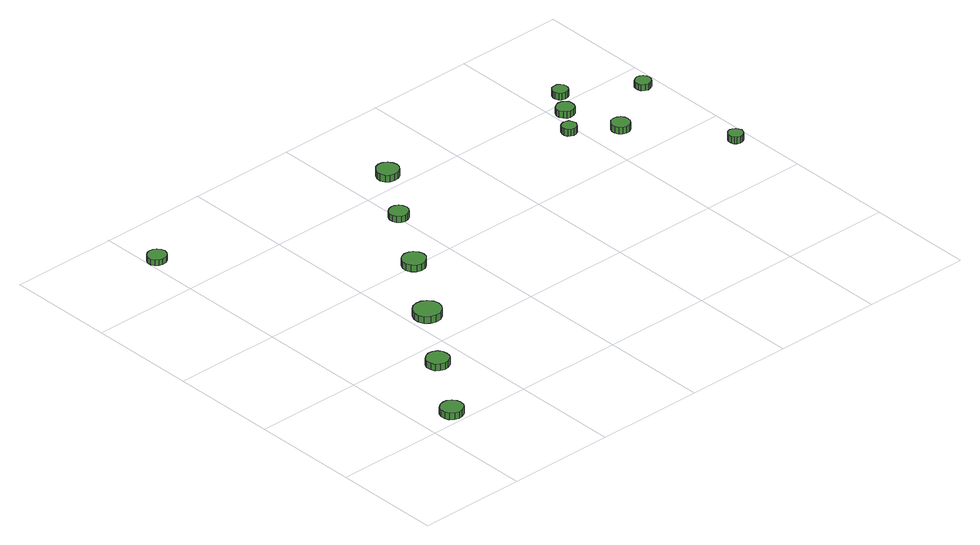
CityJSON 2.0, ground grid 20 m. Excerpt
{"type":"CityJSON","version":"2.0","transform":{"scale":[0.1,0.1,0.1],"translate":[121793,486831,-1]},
"CityObjects":{
"tree1":{"type":"SolitaryVegetationObject","attributes":{"function":"something"},"geometry":[{"type":"MultiSurface","lod":"1","boundaries":[[[0,1,2,3,4,5,6,7,8,9,10,11,12,13,14]],[[15,16,17,18,19,20,21,22,23,24,25,26,27,28,29]],[[0,29,28,1]],[[1,28,27,2]],[[2,27,26,3]],[[3,26,25,4]],[[4,25,24,5]],[[5,24,23,6]],[[6,23,22,7]],[[7,22,21,8]],[[8,21,20,9]],[[9,20,19,10]],[[10,19,18,11]],[[11,18,17,12]],[[12,17,16,13]],[[13,16,15,14]],[[14,15,29,0]]]}]},
"tree2":{"type":"SolitaryVegetationObject","attributes":{"function":"something"},"geometry":[{"type":"MultiSurface","lod":"1","boundaries":[[[30,31,32,33,34,35,36,37,38,39,40,41,42,43,44]],[[45,46,47,48,49,50,51,52,53,54,55,56,57,58,59]],[[30,59,58,31]],[[31,58,57,32]],[[32,57,56,33]],[[33,56,55,34]],[[34,55,54,35]],[[35,54,53,36]],[[36,53,52,37]],[[37,52,51,38]],[[38,51,50,39]],[[39,50,49,40]],[[40,49,48,41]],[[41,48,47,42]],[[42,47,46,43]],[[43,46,45,44]],[[44,45,59,30]]]}]},
"tree3":{"type":"SolitaryVegetationObject","attributes":{"function":"something"},"geometry":[{"type":"MultiSurface","lod":"1","boundaries":[[[60,61,62,63,64,65,66,67,68,69,70,71,72,73,74]],[[75,76,77,78,79,80,81,82,83,84,85,86,87,88,89]],[[60,89,88,61]],[[61,88,87,62]],[[62,87,86,63]],[[63,86,85,64]],[[64,85,84,65]],[[65,84,83,66]],[[66,83,82,67]],[[67,82,81,68]],[[68,81,80,69]],[[69,80,79,70]],[[70,79,78,71]],[[71,78,77,72]],[[72,77,76,73]],[[73,76,75,74]],[[74,75,89,60]]]}]},
"tree4":{"type":"SolitaryVegetationObject","attributes":{"function":"something"},"geometry":[{"type":"MultiSurface","lod":"1","boundaries":[[[90,91,92,93,94,95,96,97,98,99,100,101,102,103,104]],[[105,106,107,108,109,110,111,112,113,114,115,116,117,118,119]],[[90,119,118,91]],[[91,118,117,92]],[[92,117,116,93]],[[93,116,115,94]],[[94,115,114,95]],[[95,114,113,96]],[[96,113,112,97]],[[97,112,111,98]],[[98,111,110,99]],[[99,110,109,100]],[[100,109,108,101]],[[101,108,107,102]],[[102,107,106,103]],[[103,106,105,104]],[[104,105,119,90]]]}]},
"tree5":{"type":"SolitaryVegetationObject","attributes":{"function":"something"},"geometry":[{"type":"MultiSurface","lod":"1","boundaries":[[[120,121,122,123,124,125,126,127,128,129,130,131,132,133,134]],[[135,136,137,138,139,140,141,142,143,144,145,146,147,148,149]],[[120,149,148,121]],[[121,148,147,122]],[[122,147,146,123]],[[123,146,145,124]],[[124,145,144,125]],[[125,144,143,126]],[[126,143,142,127]],[[127,142,141,128]],[[128,141,140,129]],[[129,140,139,130]],[[130,139,138,131]],[[131,138,137,132]],[[132,137,136,133]],[[133,136,135,134]],[[134,135,149,120]]]}]},
"tree6":{"type":"SolitaryVegetationObject","attributes":{"function":"something"},"geometry":[{"type":"MultiSurface","lod":"1","boundaries":[[[150,151,152,153,154,155,156,157,158,159,160,161,162,163,164]],[[165,166,167,168,169,170,171,172,173,174,175,176,177,178,179]],[[150,179,178,151]],[[151,178,177,152]],[[152,177,176,153]],[[153,176,175,154]],[[154,175,174,155]],[[155,174,173,156]],[[156,173,172,157]],[[157,172,171,158]],[[158,171,170,159]],[[159,170,169,160]],[[160,169,168,161]],[[161,168,167,162]],[[162,167,166,163]],[[163,166,165,164]],[[164,165,179,150]]]}]},
"tree7":{"type":"SolitaryVegetationObject","attributes":{"function":"something"},"geometry":[{"type":"MultiSurface","lod":"1","boundaries":[[[180,181,182,183,184,185,186,187,188,189,190,191,192,193,194]],[[195,196,197,198,199,200,201,202,203,204,205,206,207,208,209]],[[180,209,208,181]],[[181,208,207,182]],[[182,207,206,183]],[[183,206,205,184]],[[184,205,204,185]],[[185,204,203,186]],[[186,203,202,187]],[[187,202,201,188]],[[188,201,200,189]],[[189,200,199,190]],[[190,199,198,191]],[[191,198,197,192]],[[192,197,196,193]],[[193,196,195,194]],[[194,195,209,180]]]}]},
"tree8":{"type":"SolitaryVegetationObject","attributes":{"function":"something"},"geometry":[{"type":"MultiSurface","lod":"1","boundaries":[[[210,211,212,213,214,215,216,217,218,219,220,221,222,223,224]],[[225,226,227,228,229,230,231,232,233,234,235,236,237,238,239]],[[210,239,238,211]],[[211,238,237,212]],[[212,237,236,213]],[[213,236,235,214]],[[214,235,234,215]],[[215,234,233,216]],[[216,233,232,217]],[[217,232,231,218]],[[218,231,230,219]],[[219,230,229,220]],[[220,229,228,221]],[[221,228,227,222]],[[222,227,226,223]],[[223,226,225,224]],[[224,225,239,210]]]}]},
"tree9":{"type":"SolitaryVegetationObject","attributes":{"function":"something"},"geometry":[{"type":"MultiSurface","lod":"1","boundaries":[[[240,241,242,243,244,245,246,247,248,249,250,251,252,253,254]],[[255,256,257,258,259,260,261,262,263,264,265,266,267,268,269]],[[240,269,268,241]],[[241,268,267,242]],[[242,267,266,243]],[[243,266,265,244]],[[244,265,264,245]],[[245,264,263,246]],[[246,263,262,247]],[[247,262,261,248]],[[248,261,260,249]],[[249,260,259,250]],[[250,259,258,251]],[[251,258,257,252]],[[252,257,256,253]],[[253,256,255,254]],[[254,255,269,240]]]}]},
"tree10":{"type":"SolitaryVegetationObject","attributes":{"function":"something"},"geometry":[{"type":"MultiSurface","lod":"1","boundaries":[[[270,271,272,273,274,275,276,277,278,279,280,281,282,283,284]],[[285,286,287,288,289,290,291,292,293,294,295,296,297,298,299]],[[270,299,298,271]],[[271,298,297,272]],[[272,297,296,273]],[[273,296,295,274]],[[274,295,294,275]],[[275,294,293,276]],[[276,293,292,277]],[[277,292,291,278]],[[278,291,290,279]],[[279,290,289,280]],[[280,289,288,281]],[[281,288,287,282]],[[282,287,286,283]],[[283,286,285,284]],[[284,285,299,270]]]}]},
"tree11":{"type":"SolitaryVegetationObject","attributes":{"function":"something"},"geometry":[{"type":"MultiSurface","lod":"1","boundaries":[[[300,301,302,303,304,305,306,307,308,309,310,311,312,313,314]],[[315,316,317,318,319,320,321,322,323,324,325,326,327,328,329]],[[300,329,328,301]],[[301,328,327,302]],[[302,327,326,303]],[[303,326,325,304]],[[304,325,324,305]],[[305,324,323,306]],[[306,323,322,307]],[[307,322,321,308]],[[308,321,320,309]],[[309,320,319,310]],[[310,319,318,311]],[[311,318,317,312]],[[312,317,316,313]],[[313,316,315,314]],[[314,315,329,300]]]}]},
"tree12":{"type":"SolitaryVegetationObject","attributes":{"function":"something"},"geometry":[{"type":"MultiSurface","lod":"1","boundaries":[[[330,331,332,333,334,335,336,337,338,339,340,341,342,343,344]],[[345,346,347,348,349,350,351,352,353,354,355,356,357,358,359]],[[330,359,358,331]],[[331,358,357,332]],[[332,357,356,333]],[[333,356,355,334]],[[334,355,354,335]],[[335,354,353,336]],[[336,353,352,337]],[[337,352,351,338]],[[338,351,350,339]],[[339,350,349,340]],[[340,349,348,341]],[[341,348,347,342]],[[342,347,346,343]],[[343,346,345,344]],[[344,345,359,330]]]}]},
"tree13":{"type":"SolitaryVegetationObject","attributes":{"function":"something"},"geometry":[{"type":"MultiSurface","lod":"1","boundaries":[[[360,361,362,363,364,365,366,367,368,369,370,371,372,373,374]],[[375,376,377,378,379,380,381,382,383,384,385,386,387,388,389]],[[360,389,388,361]],[[361,388,387,362]],[[362,387,386,363]],[[363,386,385,364]],[[364,385,384,365]],[[365,384,383,366]],[[366,383,382,367]],[[367,382,381,368]],[[368,381,380,369]],[[369,380,379,370]],[[370,379,378,371]],[[371,378,377,372]],[[372,377,376,373]],[[373,376,375,374]],[[374,375,389,360]]]}]}
},
"vertices":[
[81,24,20],[80,32,20],[75,39,20],[67,44,20],[59,44,20],[51,42,20],[44,36,20],[41,28,20],[41,20,20],[44,12,20],[51,6,20],[59,4,20],[67,5,20],[75,9,20],[80,16,20],[80,16,7],[75,9,7],[67,5,7],[59,4,7],[51,6,7],[44,12,7],[41,20,7],[41,28,7],[44,36,7],[51,42,7],[59,44,7],[67,44,7],[75,39,7],[80,32,7],[81,24,7],
[165,150,20],[164,159,20],[159,166,20],[151,170,20],[143,171,20],[135,168,20],[128,162,20],[125,155,20],[125,146,20],[128,138,20],[135,133,20],[143,130,20],[151,131,20],[159,135,20],[164,142,20],[164,142,7],[159,135,7],[151,131,7],[143,130,7],[135,133,7],[128,138,7],[125,146,7],[125,155,7],[128,162,7],[135,168,7],[143,171,7],[151,170,7],[159,166,7],[164,159,7],[165,150,7],
[37,702,16],[35,709,16],[31,715,16],[25,718,16],[17,719,16],[11,717,16],[5,712,16],[2,706,16],[2,698,16],[5,692,16],[11,687,16],[17,685,16],[25,686,16],[31,689,16],[35,695,16],[35,695,5],[31,689,5],[25,686,5],[17,685,5],[11,687,5],[5,692,5],[2,698,5],[2,706,5],[5,712,5],[11,717,5],[17,719,5],[25,718,5],[31,715,5],[35,709,5],[37,702,5],
[258,271,21],[256,281,21],[249,290,21],[240,295,21],[230,296,21],[220,293,21],[212,286,21],[207,276,21],[207,266,21],[212,256,21],[220,249,21],[230,246,21],[240,247,21],[249,252,21],[256,261,21],[256,261,8],[249,252,8],[240,247,8],[230,246,8],[220,249,8],[212,256,8],[207,266,8],[207,276,8],[212,286,8],[220,293,8],[230,296,8],[240,295,8],[249,290,8],[256,281,8],[258,271,8],
[343,401,20],[341,409,20],[335,417,20],[328,421,20],[319,422,20],[310,419,20],[304,413,20],[300,405,20],[300,396,20],[304,388,20],[310,382,20],[319,379,20],[328,380,20],[335,385,20],[341,392,20],[341,392,7],[335,385,7],[328,380,7],[319,379,7],[310,382,7],[304,388,7],[300,396,7],[300,405,7],[304,413,7],[310,419,7],[319,422,7],[328,421,7],[335,417,7],[341,409,7],[343,401,7],
[419,525,20],[417,532,20],[413,538,20],[406,542,20],[399,542,20],[392,540,20],[387,535,20],[384,528,20],[384,521,20],[387,514,20],[392,509,20],[399,507,20],[406,508,20],[413,512,20],[417,518,20],[417,518,8],[413,512,8],[406,508,8],[399,507,8],[392,509,8],[387,514,8],[384,521,8],[384,528,8],[387,535,8],[392,540,8],[399,542,8],[406,542,8],[413,538,8],[417,532,8],[419,525,8],
[495,632,20],[493,640,20],[488,647,20],[481,652,20],[472,653,20],[464,650,20],[458,644,20],[454,636,20],[454,628,20],[458,620,20],[464,614,20],[472,612,20],[481,613,20],[488,617,20],[493,624,20],[493,624,7],[488,617,7],[481,613,7],[472,612,7],[464,614,7],[458,620,7],[454,628,7],[454,636,7],[458,644,7],[464,650,7],[472,653,7],[481,652,7],[488,647,7],[493,640,7],[495,632,7],
[799,525,21],[797,531,21],[794,536,21],[789,538,21],[784,539,21],[778,537,21],[774,534,21],[772,528,21],[772,523,21],[774,517,21],[778,514,21],[784,512,21],[789,513,21],[794,515,21],[797,520,21],[797,520,8],[794,515,8],[789,513,8],[784,512,8],[778,514,8],[774,517,8],[772,523,8],[772,528,8],[774,534,8],[778,537,8],[784,539,8],[789,538,8],[794,536,8],[797,531,8],[799,525,8],
[836,573,20],[835,580,20],[831,585,20],[825,589,20],[818,589,20],[812,587,20],[807,583,20],[804,576,20],[804,570,20],[807,564,20],[812,559,20],[818,557,20],[825,558,20],[831,561,20],[835,567,20],[835,567,7],[831,561,7],[825,558,7],[818,557,7],[812,559,7],[807,564,7],[804,570,7],[804,576,7],[807,583,7],[812,587,7],[818,589,7],[825,589,7],[831,585,7],[835,580,7],[836,573,7],
[872,476,20],[871,483,20],[867,488,20],[861,492,20],[854,493,20],[847,491,20],[842,486,20],[839,480,20],[839,473,20],[842,466,20],[847,462,20],[854,459,20],[861,460,20],[867,464,20],[871,469,20],[871,469,7],[867,464,7],[861,460,7],[854,459,7],[847,462,7],[842,466,7],[839,473,7],[839,480,7],[842,486,7],[847,491,7],[854,493,7],[861,492,7],[867,488,7],[871,483,7],[872,476,7],
[864,619,20],[863,624,20],[860,629,20],[855,632,20],[849,632,20],[843,631,20],[839,627,20],[837,621,20],[837,616,20],[839,610,20],[843,607,20],[849,605,20],[855,605,20],[860,608,20],[863,613,20],[863,613,7],[860,608,7],[855,605,7],[849,605,7],[843,607,7],[839,610,7],[837,616,7],[837,621,7],[839,627,7],[843,631,7],[849,632,7],[855,632,7],[860,629,7],[863,624,7],[864,619,7],
[989,324,19],[987,329,19],[984,334,19],[979,337,19],[974,338,19],[968,336,19],[964,332,19],[962,327,19],[962,321,19],[964,316,19],[968,312,19],[974,310,19],[979,311,19],[984,314,19],[987,318,19],[987,318,6],[984,314,6],[979,311,6],[974,310,6],[968,312,6],[964,316,6],[962,321,6],[962,327,6],[964,332,6],[968,336,6],[974,338,6],[979,337,6],[984,334,6],[987,329,6],[989,324,6],
[985,547,19],[984,552,19],[981,557,19],[975,560,19],[970,561,19],[964,559,19],[959,555,19],[957,549,19],[957,544,19],[959,538,19],[964,534,19],[970,532,19],[975,533,19],[981,536,19],[984,541,19],[984,541,7],[981,536,7],[975,533,7],[970,532,7],[964,534,7],[959,538,7],[957,544,7],[957,549,7],[959,555,7],[964,559,7],[970,561,7],[975,560,7],[981,557,7],[984,552,7],[985,547,7]
]}
